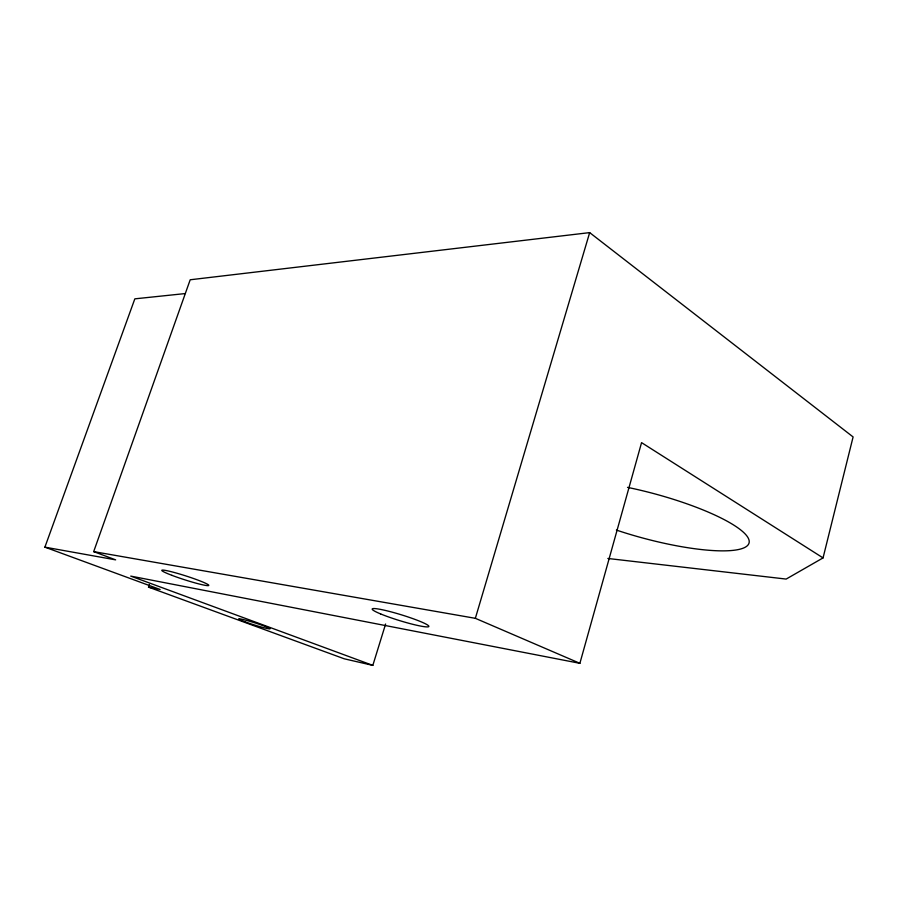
<?xml version="1.0" encoding="UTF-8"?>
<svg xmlns="http://www.w3.org/2000/svg" width="898" height="898" viewBox="0 0 898 898"><rect width="100%" height="100%" fill="white"/><g stroke="black" fill="none" stroke-linecap="round" stroke-linejoin="round"><path stroke-width="1.35" d="M607.856 558.466L786.154 579.075L823.051 557.905L853.1 436.944L589.672 232.616L190.196 279.772L93.684 551.619L115.651 559.858L44.9 547.151L134.835 298.843L185.044 293.59M385.612 624.009L372.827 665.384L130.738 576.101L579.884 663.319L641.565 442.635L823.051 557.905M579.884 663.319L475.356 618.318L589.672 232.616M372.827 665.384L344.271 658.806L148.518 587.135L149.438 584.486M93.684 551.619L475.356 618.318M148.518 587.135L160.136 589.481L44.9 547.151M627.522 487.378A103.988 22.888 15.1 0 1 749.067 542.908A103.988 22.888 15.1 0 1 616.387 530.067M244.739 621.708A16.512 1.089 17.5 0 0 269.961 628.858A16.512 1.089 17.5 0 0 248.308 620.877A16.512 1.089 17.5 0 0 244.739 621.708M171.888 575.326A24.639 2.009 17.8 0 0 208.684 585.518A24.639 2.009 17.8 0 0 175.334 572.778A24.639 2.009 17.8 0 0 171.888 575.326M380.651 613.94A29.679 3.031 17.1 0 0 428.02 626.86A29.679 3.031 17.1 0 0 392.909 612.357A29.679 3.031 17.1 0 0 380.651 613.94"/></g></svg>
